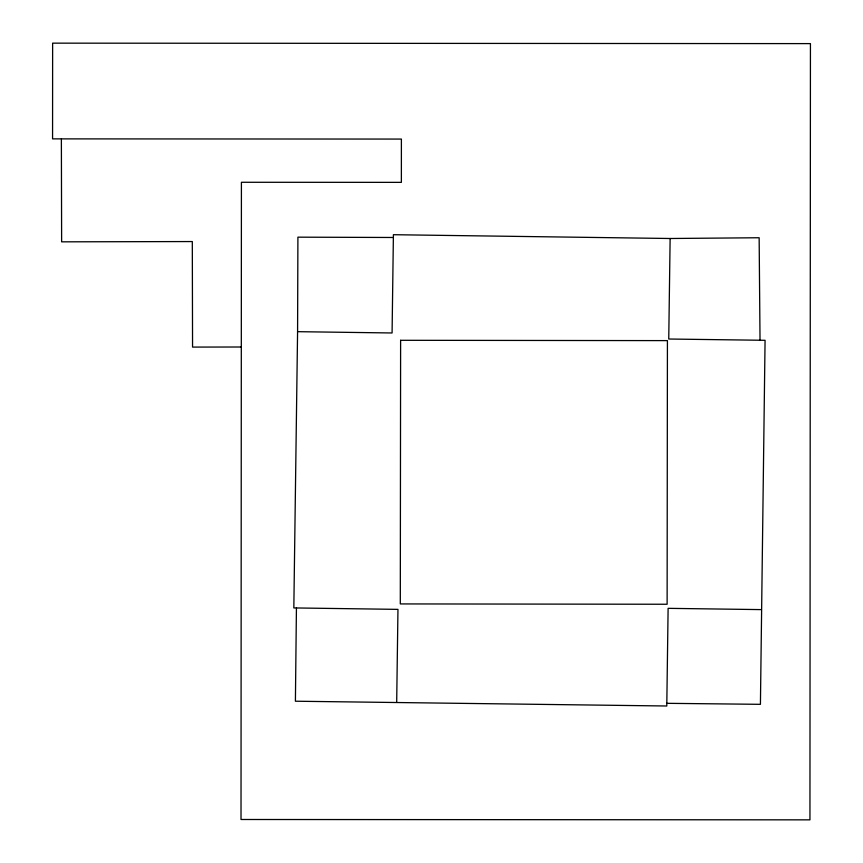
<?xml version="1.0" encoding="UTF-8"?>
<svg xmlns="http://www.w3.org/2000/svg" width="863" height="863" viewBox="0 0 863 863"><rect width="100%" height="100%" fill="white"/><g stroke="black" fill="none" stroke-linecap="round" stroke-linejoin="round"><path stroke-width="1.29" d="M297.584 331.672L297.908 237.163L393.366 237.487L393.409 234.704L670.13 238.501L759.149 237.746L760.023 340.238L765.071 340.302L760.422 704.327L666.819 703.323L666.797 705.999L295.405 701.22L296.43 607.962L293.83 607.94L297.584 331.672L392.082 332.978L393.366 237.487M396.689 702.331L397.962 609.375L296.43 607.962M670.13 238.501L668.749 339.019L760.023 340.238M666.819 703.323L668.113 608.339L761.403 609.612M241.306 347.002L192.557 347.088L192.309 241.554L61.629 241.834L61.37 138.878L52.567 138.867L52.632 43.15L810.433 43.614L809.947 819.85L241.014 819.494L241.413 182.276L401.371 182.363L401.392 139.072L61.37 138.878M400.615 340.302L400.303 603.927L667.121 604.251L667.423 340.615L400.615 340.302"/></g></svg>
